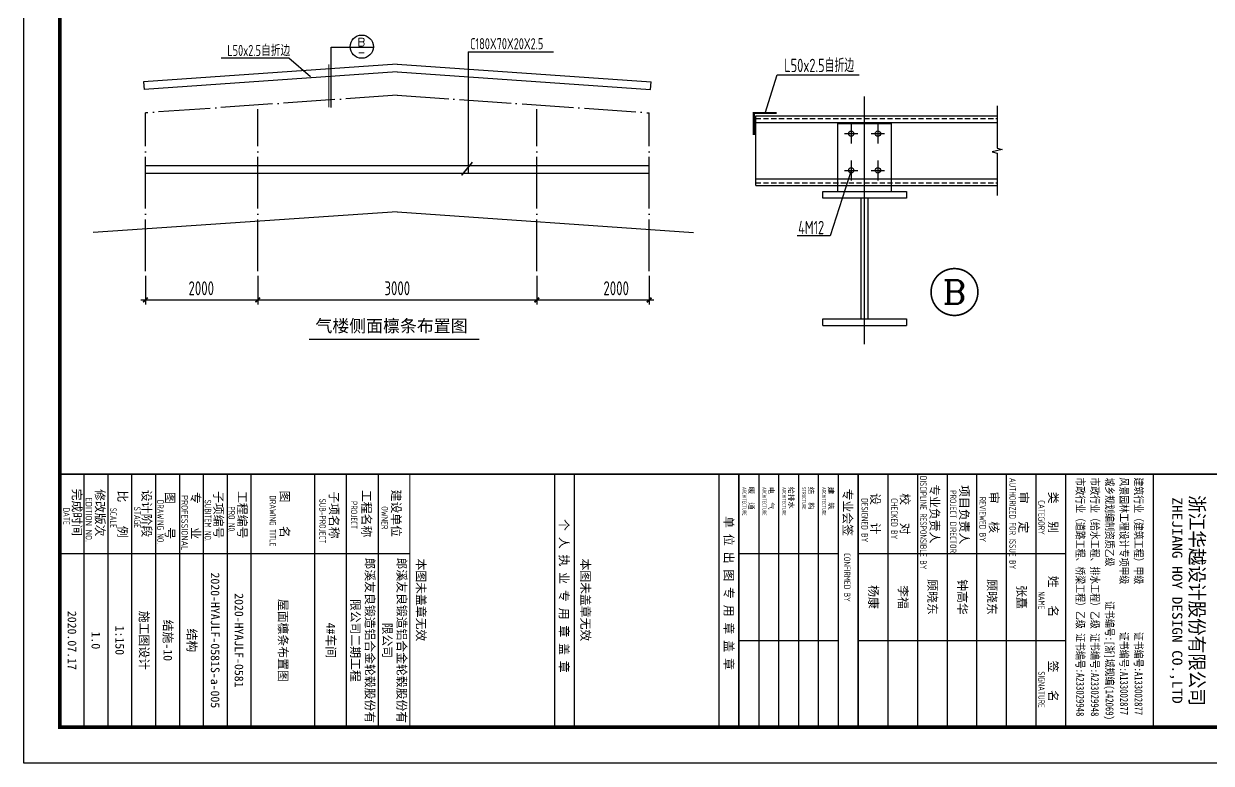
# Model space of a CAD drawing. Extents: x 14475413 to 15955882, y -732572 to -282951.
# Drawn here: x 15292086 to 15341359, y -624475 to -593782 of the extents above; entities that cross this region are included whole.
import ezdxf
from ezdxf.enums import TextEntityAlignment as Align

# ---------------------------------------------------------------- set-up
doc = ezdxf.new("R2010")
doc.units = 0
doc.header["$LTSCALE"] = 1000
doc.header["$MEASUREMENT"] = 0
for name, pattern in [('DASHED', [0.75, 0.5, -0.25]), ('DOTE', [2.42, 2, -0.2, 0.02, -0.2]), ('x', [5, 3, -2]), ('Z', [36, 30, -2.5, 1, -2.5])]:
    doc.linetypes.add(name, pattern=pattern)
for name, color, linetype in [('3T_WOOD', 21, 'Continuous'), ('CCX', 140, 'Continuous'), ('DOTE', 1, 'DOTE'), ('GRID', 253, 'Z'), ('LS', 2, 'Continuous'), ('LT', 2, 'Continuous'), ('LTX', 2, 'x'), ('PUB_DIM', 3, 'Continuous'), ('PUB_TEXT', 7, 'Continuous'), ('PUB_TITLE', 4, 'Continuous'), ('S', 2, 'Continuous'), ('TK', 4, 'Continuous'), ('XIANGTU', 7, 'Continuous')]:
    doc.layers.add(name, color=color, linetype=linetype)
doc.styles.add('-宋体', font='', dxfattribs={"width": 0.8})
doc.styles.add('COMP', font='COMPLEX.shx', dxfattribs={"bigfont": 'hztxt'})
doc.styles.add('HT', font='simhei.ttf', dxfattribs={"width": 0.8})
doc.styles.add('TSSD_Dimension', font='Tssdeng.shx', dxfattribs={"width": 0.7, "bigfont": 'hztxt.shx'})
doc.styles.add('TSSD_REIN', font='tssdeng.shx', dxfattribs={"width": 0.7, "bigfont": 'tssdchn.shx'})
doc.styles.add('图签宋体', font='', dxfattribs={"height": 300})
doc.styles.add('图签黑体', font='simhei.ttf', dxfattribs={"height": 550})
doc.styles.get('-宋体').set_extended_font_data('SimSun')
doc.styles.get('图签宋体').set_extended_font_data('NSimSun')
doc.dimstyles.new('TSSD_100_150', dxfattribs={"dimtxt": 450, "dimasz": 150, "dimexe": 150, "dimexo": 375, "dimgap": 150, "dimtad": 1, "dimdec": 0, "dimlfac": 0.666667, "dimzin": 0, "dimdsep": 46, "dimtxsty": 'TSSD_Dimension', "dimblk": 'ARCHTICK', "dimcen": 0, "dimdle": 150, "dimclrt": 7, "dimadec": 0, "dimazin": 0, "dimtfac": 1, "dimtdec": 0, "dimtix": 1, "dimtmove": 2, "dimatfit": 3, "dimldrblk": 'ARCHTICK', "dimfxl": 0, "dimtolj": 1, "dimtzin": 0, "dimarcsym": 0})

# ---------------------------------------------------------------- blocks, each defined once
blk = doc.blocks.new('GeYuanFrame_71740722', base_point=(20.09, 4.53))
at = {"layer": 'PUB_TITLE'}
for points in [[(1013.09, 235.33), (1013.09, 292.73)], [(1037.09, 235.33), (1037.09, 292.73)], [(1013.09, 202.33), (1013.09, 229.83)], [(1037.09, 202.33), (1037.09, 229.83)], [(1013.09, 14.53), (1013.09, 111.33)]]:
    blk.add_lwpolyline(points, dxfattribs=at)
at = {"layer": 'TK'}
for p, q in [((991.09, 316.93), (1061.09, 316.93)), ((991.09, 284.53), (1061.09, 284.53)), ((991.09, 276.33), (1061.09, 276.33)), ((991.09, 268.13), (1061.09, 268.13)), ((991.09, 259.93), (1061.09, 259.93)), ((991.09, 251.73), (1061.09, 251.73)), ((991.09, 243.53), (1061.09, 243.53)), ((991.09, 235.33), (1061.09, 235.33)), ((991.09, 235.33), (1061.09, 235.33)), ((991.09, 102.53), (1061.09, 102.53)), ((991.09, 93.73), (1061.09, 93.73)), ((991.09, 84.93), (1013.09, 84.93)), ((991.09, 84.93), (1061.09, 84.93)), ((991.09, 67.37), (1061.09, 67.37)), ((991.09, 67.33), (1061.09, 67.33)), ((991.09, 60.77), (1061.09, 60.77)), ((991.09, 54.17), (1061.09, 54.17)), ((991.09, 47.57), (1061.09, 47.57)), ((991.09, 40.97), (1061.09, 40.97)), ((991.09, 34.37), (1061.09, 34.37)), ((991.09, 27.77), (1061.09, 27.77)), ((991.09, 21.17), (1061.09, 21.17)), ((991.09, 14.53), (1061.09, 14.53))]:
    blk.add_line(p, q, dxfattribs=at)
blk.add_lwpolyline([(20.09, 4.53), (20.09, 598.53), (1071.09, 598.53), (1071.09, 4.53)], close=True, dxfattribs=at)
at = {"layer": 'TK', "const_width": 1}
blk.add_lwpolyline([(45.09, 588.53), (1061.09, 588.53), (1061.09, 14.53), (45.09, 14.53)], close=True, dxfattribs=at)
at = {"layer": 'TK'}
for points, const_width in [([(991.09, 588.53), (991.09, 14.53)], 0.4), ([(991.09, 292.73), (1061.09, 292.73)], 0.35), ([(991.09, 292.73), (1061.09, 292.73)], 0.35), ([(991.09, 235.33), (1061.09, 235.33)], 0.35), ([(991.09, 202.33), (1061.09, 202.33)], 0.35), ([(991.09, 156.83), (1061.09, 156.83)], 0.35), ([(991.09, 111.33), (1061.09, 111.33)], 0.35), ([(991.09, 67.37), (1061.09, 67.37)], 0.35)]:
    blk.add_lwpolyline(points, dxfattribs=dict(at, const_width=const_width))
for points in [[(991.09, 292.73), (1061.09, 292.73)], [(991.09, 235.33), (1061.09, 235.33)], [(991.09, 229.83), (1061.09, 229.83)], [(991.09, 224.33), (1061.09, 224.33)], [(991.09, 218.83), (1061.09, 218.83)], [(991.09, 213.33), (1061.09, 213.33)], [(991.09, 207.83), (1061.09, 207.83)], [(991.09, 202.33), (1061.09, 202.33)], [(991.09, 196.83), (1061.09, 196.83)], [(991.09, 151.33), (1061.09, 151.33)]]:
    blk.add_lwpolyline(points, dxfattribs=at)
for s, height, style, width, p in [('浙江华越设计股份有限公司', 3.96, 'HT', 0.9, (1026.07, 329.16)), ('ZHEJIANG HOY DESIGN CO.,LTD', 2.8, '图签黑体', 1.11, (1026.06, 323.29))]:
    blk.add_text(s, height=height, dxfattribs=dict(at, style=style, width=width)).set_placement(p, align=Align.MIDDLE)
for s, height, style, width, p in [('建筑行业（建筑工程）甲级           证书编号:A133002877', 2.2, '-宋体', 0.8, (992, 311.83)), ('风景园林工程设计专项甲级           证书编号:A133002877', 2.2, '-宋体', 0.8, (992, 307.81)), ('城乡规划编制资质乙级        证书编号:[浙]城规编(142069)', 2.2, '-宋体', 0.8, (992, 303.82)), ('市政行业（给水工程、排水工程）乙级 证书编号:A233029948', 2.2, '-宋体', 0.8, (992, 299.74)), ('市政行业（道路工程、桥梁工程）乙级 证书编号:A233029948', 2.2, '-宋体', 0.8, (992, 295.69)), ('CATEGORY', 1.8, 'TSSD_REIN', 0.7, (998.32, 285.17)), ('NAME', 1.8, 'TSSD_REIN', 0.7, (1023.51, 285.17)), ('SIGNATURE', 1.8, 'TSSD_REIN', 0.7, (1045.66, 285.17)), ('AUTHORIZED FOR ISSUE BY', 1.8, 'TSSD_REIN', 0.7, (992.12, 277.17)), ('REVIEWED BY', 1.8, 'TSSD_REIN', 0.7, (997.36, 268.91)), ('PROJECT DIRECTOR', 1.8, 'TSSD_REIN', 0.7, (995.55, 260.74)), ('DISCIPLINE RESPONSIBLE BY', 1.8, 'TSSD_REIN', 0.7, (991.57, 252.48)), ('CHECKED BY', 1.8, 'TSSD_REIN', 0.7, (997.75, 244.44)), ('DESIGNED BY', 1.8, 'TSSD_REIN', 0.7, (997.76, 236.27)), ('CONFIRMED BY', 1.8, 'TSSD_REIN', 0.7, (1012.94, 231.42)), ('ARCHITECTURE', 1.08, 'TSSD_REIN', 0.7, (994.65, 225.34)), ('STRUCTURE', 1.08, 'TSSD_REIN', 0.7, (994.65, 219.84)), ('ARCHITECTURE', 1.08, 'TSSD_REIN', 0.7, (994.65, 214.34)), ('ARCHITECTURE', 1.08, 'TSSD_REIN', 0.7, (994.65, 208.84)), ('ARCHITECTURE', 1.08, 'TSSD_REIN', 0.7, (994.65, 203.34)), ('OWNER', 1.8, 'TSSD_REIN', 0.7, (999.98, 103.48)), ('PROJECT', 1.8, 'TSSD_REIN', 0.7, (998.52, 95.02)), ('SUB-PROJECT', 1.8, 'TSSD_REIN', 0.7, (997.86, 86.3)), ('DRAWING TITLE', 1.8, 'TSSD_REIN', 0.7, (996.97, 72.53)), ('PRO N0.', 1.8, 'TSSD_REIN', 0.7, (1000.01, 61.15)), ('SUBITEM NO.', 1.8, 'TSSD_REIN', 0.7, (998.15, 54.58)), ('PROFESSIONAL', 1.8, 'TSSD_REIN', 0.8, (996.88, 48.15)), ('DRAWING NO.', 1.8, 'TSSD_REIN', 0.7, (998.19, 41.45)), ('STAGE', 1.8, 'TSSD_REIN', 0.7, (1000.09, 35.03)), ('SCALE', 1.8, 'TSSD_REIN', 0.7, (1000.38, 28.42)), ('EDITION NO.', 1.8, 'TSSD_REIN', 0.8, (997.53, 21.64)), ('DATE', 1.8, 'TSSD_REIN', 0.7, (1000.33, 15.45))]:
    blk.add_text(s, height=height, dxfattribs=dict(at, style=style, width=width)).set_placement(p)
at = {"layer": 'TK', "style": '图签宋体'}
for s, height, p in [('类   别', 2.4, (995.97, 288.09)), ('姓   名', 2.4, (1019.2, 288.09)), ('签   名', 2.4, (1042.68, 288.09)), ('审   定', 2.4, (995.97, 279.89)), ('审   核', 2.4, (995.97, 271.69)), ('项目负责人', 2.4, (994.13, 263.49)), ('专业负责人', 2.4, (993.89, 255.29)), ('校   对', 2.4, (996.38, 247.09)), ('设   计', 2.4, (996.36, 238.89)), ('专业会签', 2.4, (995.12, 231.24)), ('建  筑', 1.44, (994.61, 227.11)), ('结  构', 1.44, (994.61, 221.61)), ('给排水', 1.44, (994.61, 216.11)), ('电  气', 1.44, (994.61, 210.61)), ('暖  通', 1.44, (994.61, 205.11)), ('单 位 出 图 专 用 章 盖 章', 2.4, (1002.72, 198.35)), ('本图未盖章无效', 2.4, (1014.43, 158.7)), ('个 人 执 业 专 用 章 盖 章', 2.4, (1003.52, 152.77)), ('本图未盖章无效', 2.4, (1014.43, 113.2)), ('建设单位', 2.4, (995.39, 106.33)), ('工程名称', 2.4, (995.47, 98.12)), ('子项名称', 2.4, (995.85, 89.14)), ('图    名', 2.4, (995.63, 75.5)), ('工程编号', 2.4, (995.77, 63.77)), ('子项编号', 2.4, (995.77, 57.19)), ('专    业', 2.4, (996.01, 50.88)), ('图    号', 2.4, (996.02, 43.77)), ('设计阶段', 2.4, (995.45, 37.32)), ('比    例', 2.4, (995.59, 30.63)), ('修改版次', 2.4, (995.24, 24.41)), ('完成时间', 2.4, (995.11, 18.02))]:
    blk.add_text(s, height=height, dxfattribs=at).set_placement(p)
at = {"layer": 'TK', "char_height": 2.4, "attachment_point": 5, "style": '图签宋体'}
for s, insert, width in [('张矗', (1025.09, 280.4), 24), ('顾晓东', (1025.09, 272.23), 24), ('钟高华', (1025.09, 264.03), 24), ('顾晓东', (1025.09, 255.76), 24), ('李福', (1025.09, 247.63), 24), ('杨康', (1025.09, 239.43), 24), ('郎溪友良锻造铝合金轮毂股份有限公司', (1037.09, 106.93), 48), ('郎溪友良锻造铝合金轮毂股份有限公司二期工程', (1037.09, 98.13), 48), ('4#车间', (1037.09, 89.33), 48), ('屋面檩条布置图', (1037.09, 76.13), 48), ('2020-HYAJLF-0581', (1037.09, 64.07), 48), ('2020-HYAJLF-0581S-a-005', (1037.09, 57.47), 48), ('结构', (1037.09, 50.87), 48), ('结施-10', (1037.09, 44.27), 48), ('施工图设计', (1037.09, 37.67), 48), ('1:150', (1037.09, 31.07), 48), ('1.0', (1037.09, 24.47), 48), ('2020.07.17', (1037.09, 17.88), 48)]:
    blk.add_mtext(s, dxfattribs=dict(at, insert=insert, width=width))
blk = doc.blocks.new('_ArchTick')
at = {"color": 0, "linetype": 'ByBlock', "const_width": 0.4}
blk.add_lwpolyline([(-0.5, -0.5), (0.5, 0.5)], dxfattribs=at)
blk = doc.blocks.new('*D23')
at = {"layer": 'Defpoints', "color": 0}
for p in [(16515261, -763467), (16526063, -763467), (16526063, -764851)]:
    blk.add_point(p, dxfattribs=at)
at = {"layer": 'PUB_DIM', "color": 0, "lineweight": -2}
for p, q in [((16515261, -763917), (16515261, -765031)), ((16526063, -763917), (16526063, -765031)), ((16515081, -764851), (16526243, -764851))]:
    blk.add_line(p, q, dxfattribs=at)
at = {"layer": 'PUB_DIM', "color": 0, "lineweight": -2, "xscale": 179.9999999930151, "yscale": 179.9999999930151, "zscale": 179.9999999930151, "rotation": 180}
blk.add_blockref('_ArchTick', (16515261, -764851), dxfattribs=at)
at = {"layer": 'PUB_DIM', "color": 0, "lineweight": -2, "xscale": 179.9999999930151, "yscale": 179.9999999930151, "zscale": 179.9999999930151}
blk.add_blockref('_ArchTick', (16526063, -764851), dxfattribs=at)
at = {"layer": 'PUB_DIM', "color": 7, "insert": (16520662, -764401), "char_height": 540, "attachment_point": 5, "style": 'TSSD_Dimension'}
blk.add_mtext('\\A1;3000', dxfattribs=at)
blk = doc.blocks.new('3QW42134213421')
for p, q in [((16515992, -770730), (16516457, -769252)), ((16516457, -769252), (16519629, -769252))]:
    blk.add_line(p, q)
at = {"const_width": 86.4}
blk.add_lwpolyline([(16515553, -771582), (16515553, -770730), (16516432, -770730)], dxfattribs=at)
at = {"const_width": 63.5}
blk.add_lwpolyline([(16522409, -777660, 1), (16524223, -777660, 1)], format="xyb", close=True, dxfattribs=at)
at = {"layer": 'GRID'}
blk.add_line((16519835, -779684), (16519835, -770096), dxfattribs=at)
at = {"layer": 'LS'}
for p, q in [((16519316, -771138), (16519316, -771916)), ((16520353, -771138), (16520353, -771916)), ((16519057, -771527), (16519576, -771527)), ((16520094, -771527), (16520612, -771527)), ((16519316, -772564), (16519316, -773341)), ((16520353, -772564), (16520353, -773341)), ((16519057, -772952), (16519576, -772952)), ((16520094, -772952), (16520612, -772952))]:
    blk.add_line(p, q, dxfattribs=at)
at = {"layer": 'LT'}
for p, q in [((16515623, -770840), (16524969, -770840)), ((16515623, -773536), (16515623, -770840)), ((16515623, -771099), (16524969, -771099)), ((16515623, -773276), (16524969, -773276)), ((16515623, -773536), (16524631, -773536))]:
    blk.add_line(p, q, dxfattribs=at)
at = {"layer": 'LTX', "linetype": 'DASHED', "ltscale": 0.4}
for p, q in [((16515623, -770944), (16524969, -770944)), ((16515623, -773432), (16524969, -773432))]:
    blk.add_line(p, q, dxfattribs=at)
at = {"layer": 'LTX', "ltscale": 10}
for p, q in [((16518798, -771138), (16520872, -771138)), ((16524631, -773536), (16524969, -773536))]:
    blk.add_line(p, q, dxfattribs=at)
at = {"layer": 'PUB_TEXT'}
blk.add_lwpolyline([(16519316, -772952), (16518509, -775485), (16518509, -775485), (16517223, -775485)], dxfattribs=at)
at = {"layer": 'S'}
for p, q in [((16515623, -773380), (16515623, -770840)), ((16518798, -773536), (16518798, -771138)), ((16520872, -773536), (16520872, -771138)), ((16518798, -773769), (16518798, -773536)), ((16520872, -773769), (16520872, -773536)), ((16518215, -773769), (16521455, -773769)), ((16518215, -774028), (16518215, -773769)), ((16521455, -774028), (16518215, -774028)), ((16519705, -778694), (16519705, -774028)), ((16519964, -774028), (16519964, -778694)), ((16521455, -773769), (16521455, -774028)), ((16518215, -778694), (16521455, -778694)), ((16518215, -778953), (16518215, -778694)), ((16518215, -778953), (16521455, -778953)), ((16521455, -778694), (16521455, -778953))]:
    blk.add_line(p, q, dxfattribs=at)
for centre in [(16519316, -771527), (16520353, -771527), (16519316, -772952), (16520353, -772952)]:
    blk.add_circle(centre, 102, dxfattribs=at)
at = {"layer": 'XIANGTU'}
blk.add_lwpolyline([(16524969, -770451), (16524969, -772091), (16525163, -772139), (16524774, -772237), (16524969, -772285), (16524969, -773924)], dxfattribs=at)
at = {"style": 'COMP', "width": 2.333333}
blk.add_attdef('B', text='', height=907, dxfattribs=at).set_placement((16522863, -778113), (16523770, -778113), align=Align.FIT)
at = {"layer": 'PUB_TEXT', "style": 'TSSD_REIN', "width": 0.7}
for s, p in [('L50x2.5自折边', (16516726, -769146)), ('4M12', (16517265, -775422))]:
    blk.add_text(s, height=518.4, dxfattribs=at).set_placement(p)
blk = doc.blocks.new('q32142qww4324w2')
for p, q in [((16513849.2, -755475.6), (16516468.3, -755475.6)), ((16516468.3, -755475.6), (16517302.6, -756199)), ((16523409.7, -755247.4), (16523409.7, -759949.2)), ((16523409.7, -755247.4), (16526705.7, -755247.4)), ((16520660.7, -755725.7), (16510841.4, -756412)), ((16520660.7, -756026.2), (16510859.3, -756711.4)), ((16520660.7, -755725.7), (16530483.1, -756412)), ((16520660.7, -756026.2), (16530465.2, -756711.4)), ((16510841.4, -756412), (16510859.3, -756711.4)), ((16530465.2, -756711.4), (16530483.1, -756412)), ((16510913.1, -759649.2), (16530411.5, -759649.2)), ((16510913.1, -759949.2), (16530411.5, -759949.2)), ((16520660.7, -761438.4), (16508891.4, -762241.3)), ((16520660.7, -761438.4), (16532127.5, -762241.3))]:
    blk.add_line(p, q)
at = {"const_width": 60}
blk.add_lwpolyline([(16523147.5, -760031.9), (16523566.9, -759522.1)], dxfattribs=at)
at = {"layer": 'CCX', "const_width": 48}
blk.add_lwpolyline([(16517249.1, -766377.8), (16523832.4, -766377.8)], dxfattribs=at)
at = {"layer": 'DOTE', "color": 1}
for p, q in [((16520660.7, -756927.8), (16510913.1, -757609.8)), ((16520660.7, -756927.8), (16530411.5, -757609.8)), ((16515261.3, -763737.3), (16515261.3, -757466.2)), ((16526063.3, -763737.3), (16526063.3, -757466.2)), ((16510913.1, -763737.3), (16510913.1, -757609.8)), ((16530411.5, -763737.3), (16530411.5, -757609.8))]:
    blk.add_line(p, q, dxfattribs=at)
at = {"layer": 'PUB_DIM'}
for p, q in [((16518102.7, -757397.3), (16518102.7, -755068.2)), ((16518102.7, -755068.2), (16518822.7, -755068.2)), ((16518822.7, -755068.2), (16519722.7, -755068.2)), ((16510913.1, -763917.3), (16510913.1, -765031.3)), ((16515261.3, -763917.3), (16515261.3, -765031.3)), ((16526063.3, -763917.3), (16526063.3, -765031.3)), ((16530411.5, -763917.3), (16530411.5, -765031.3)), ((16510733.1, -764851.4), (16515441.3, -764851.4)), ((16525883.3, -764851.4), (16530591.5, -764851.4))]:
    blk.add_line(p, q, dxfattribs=at)
at = {"layer": 'PUB_DIM', "const_width": 45}
blk.add_lwpolyline([(16518012.7, -757397.3), (16518012.7, -755735.6)], dxfattribs=at)
at = {"layer": 'PUB_DIM'}
blk.add_circle((16519285.2, -755047.6), 450, dxfattribs=at)
at = {"layer": 'PUB_DIM', "xscale": 179.9955000057817, "yscale": 179.9954999201, "zscale": 179.9954999973807, "rotation": 180}
for p in [(16510913.1, -764851.4), (16526063.3, -764851.4)]:
    blk.add_blockref('_ArchTick', p, dxfattribs=at)
at = {"layer": 'PUB_DIM', "xscale": 179.9955000057817, "yscale": 179.9954999201, "zscale": 179.9954999973807}
for p in [(16515261.3, -764851.4), (16530411.5, -764851.4)]:
    blk.add_blockref('_ArchTick', p, dxfattribs=at)
at = {"style": 'COMP'}
for tag, width, p, p2 in [('B', 2.333333, (16519119.7, -755023.2), (16519425.7, -755023.2)), ('-', 1.166667, (16519119.7, -755419.1), (16519425.7, -755419.1))]:
    blk.add_attdef(tag, text='', height=306, dxfattribs=dict(at, width=width)).set_placement(p, p2, align=Align.FIT)
at = {"layer": 'PUB_DIM', "color": 7, "char_height": 539.99, "attachment_point": 5, "style": 'TSSD_Dimension'}
for insert in [(16513073.6, -764401.4), (16529134, -764401.4)]:
    blk.add_mtext('\\A1;2000', dxfattribs=dict(at, insert=insert))
at = {"layer": 'PUB_TEXT', "style": 'TSSD_REIN', "width": 0.7}
for s, height, p in [('C180X70X20X2.5', 431.989, (16523479.9, -755148.6)), ('L50x2.5自折边', 431.99, (16514081.7, -755408))]:
    blk.add_text(s, height=height, dxfattribs=at).set_placement(p)
at = {"layer": 'PUB_TEXT', "style": '-宋体'}
blk.add_text('气楼侧面檩条布置图', height=479.99, dxfattribs=at).set_placement((16517490.5, -766097.3))
at = {"layer": 'PUB_DIM'}
dim = blk.add_aligned_dim(p1=(16515261.3, -763467.3), p2=(16526063.3, -763467.3), distance=-1384, text='3000', dimstyle='TSSD_100_150', override={"dimscale": 1.2, "dimlfac": 0.555556}, dxfattribs=at)
dim.commit()
dim.dimension.update_dxf_attribs({"geometry": '*D23', "text_midpoint": (16520662.3, -764401.4)})

msp = doc.modelspace()

# ---------------------------------------------------------------- block references
at = {"xscale": 150, "yscale": 150, "zscale": 150, "rotation": 270}
msp.add_blockref('GeYuanFrame_71740722', (15292085.7, -466825.4), dxfattribs=at)
at = {"layer": '3T_WOOD'}
ref = msp.add_blockref('q32142qww4324w2', (-2402564.1, 214677.2), dxfattribs=dict(at, xscale=1.071999999694526, yscale=1.071999999971013, zscale=1.072))
ref.add_attrib('B', 'B', dxfattribs={"layer": '0', "height": 328, "style": 'COMP', "width": 1.235294}).set_placement((15305932.2, -594707.6), (15306260.2, -594707.6), align=Align.FIT)
ref.add_attrib('-', '-', dxfattribs={"layer": '0', "height": 328, "style": 'COMP', "width": 1.166667}).set_placement((15305932.2, -595132.1), (15306260.2, -595132.1), align=Align.FIT)
ref = msp.add_blockref('3QW42134213421', (-2382289.7, 228735.3), dxfattribs=dict(at, xscale=1.071999999694526, yscale=1.071999999971013, zscale=1.072))
ref.add_attrib('B', 'B', dxfattribs={"layer": '0', "height": 972.5, "style": 'COMP', "width": 1.235294}).set_placement((15330218.9, -605402.2), (15331191.4, -605402.2), align=Align.FIT)

doc.saveas('drawing.dxf')
